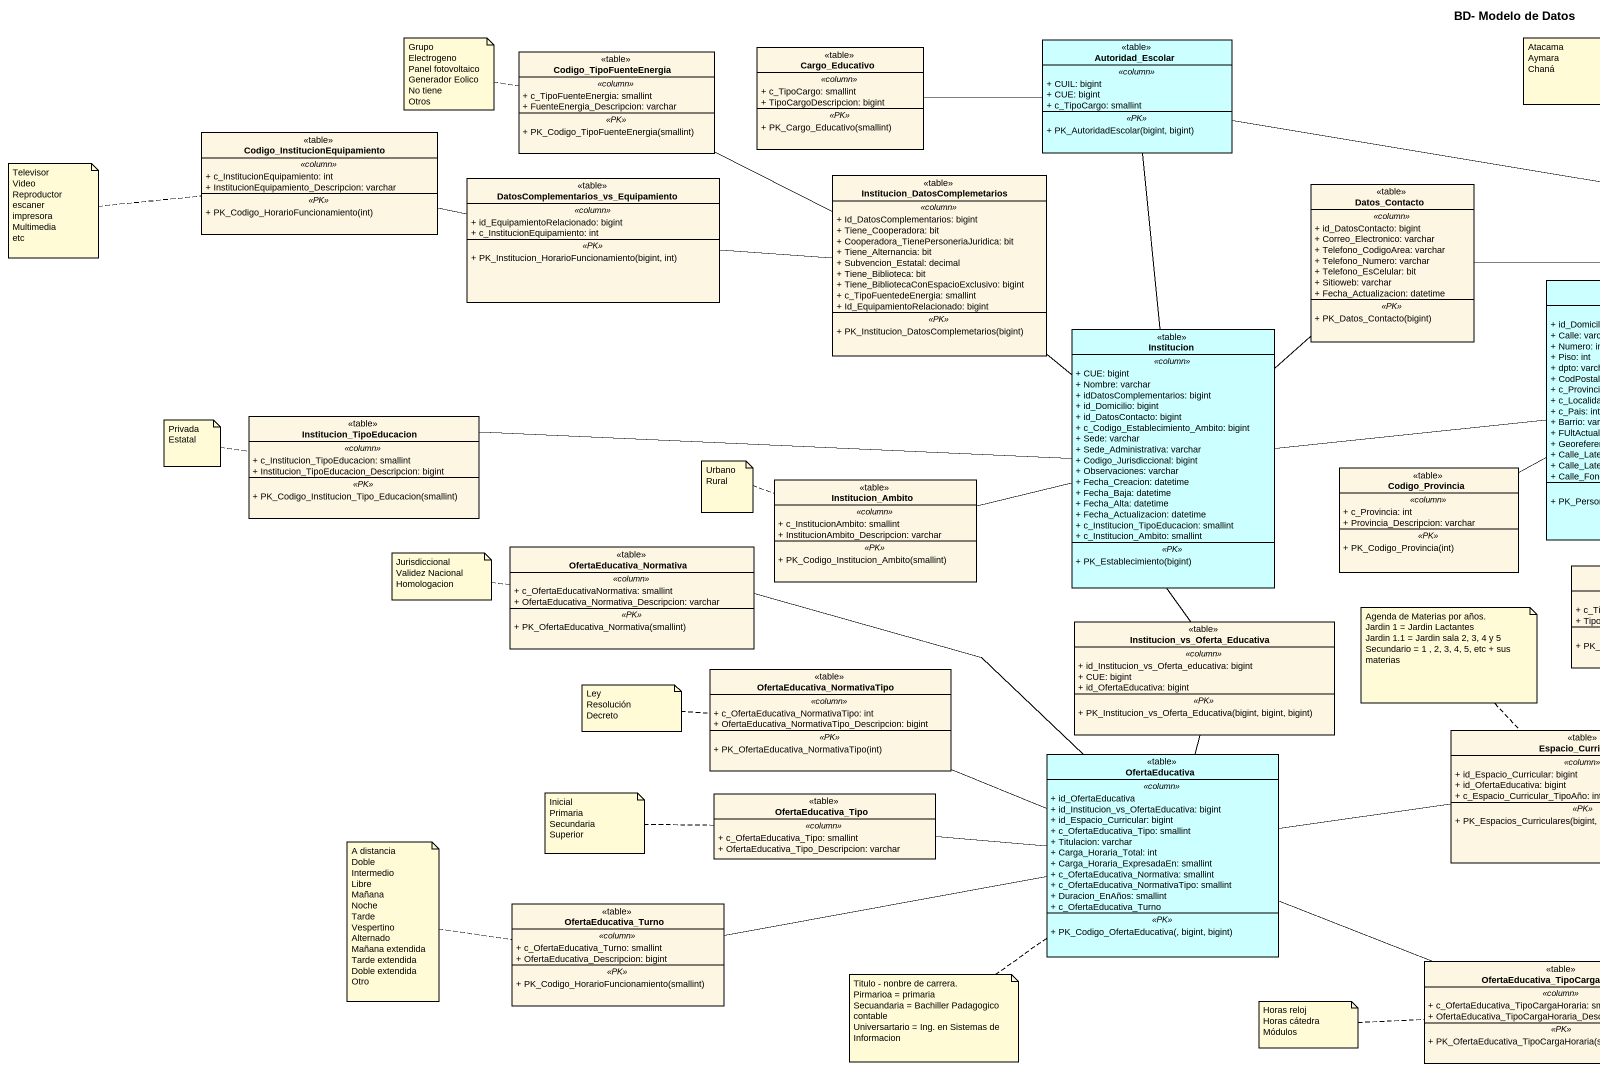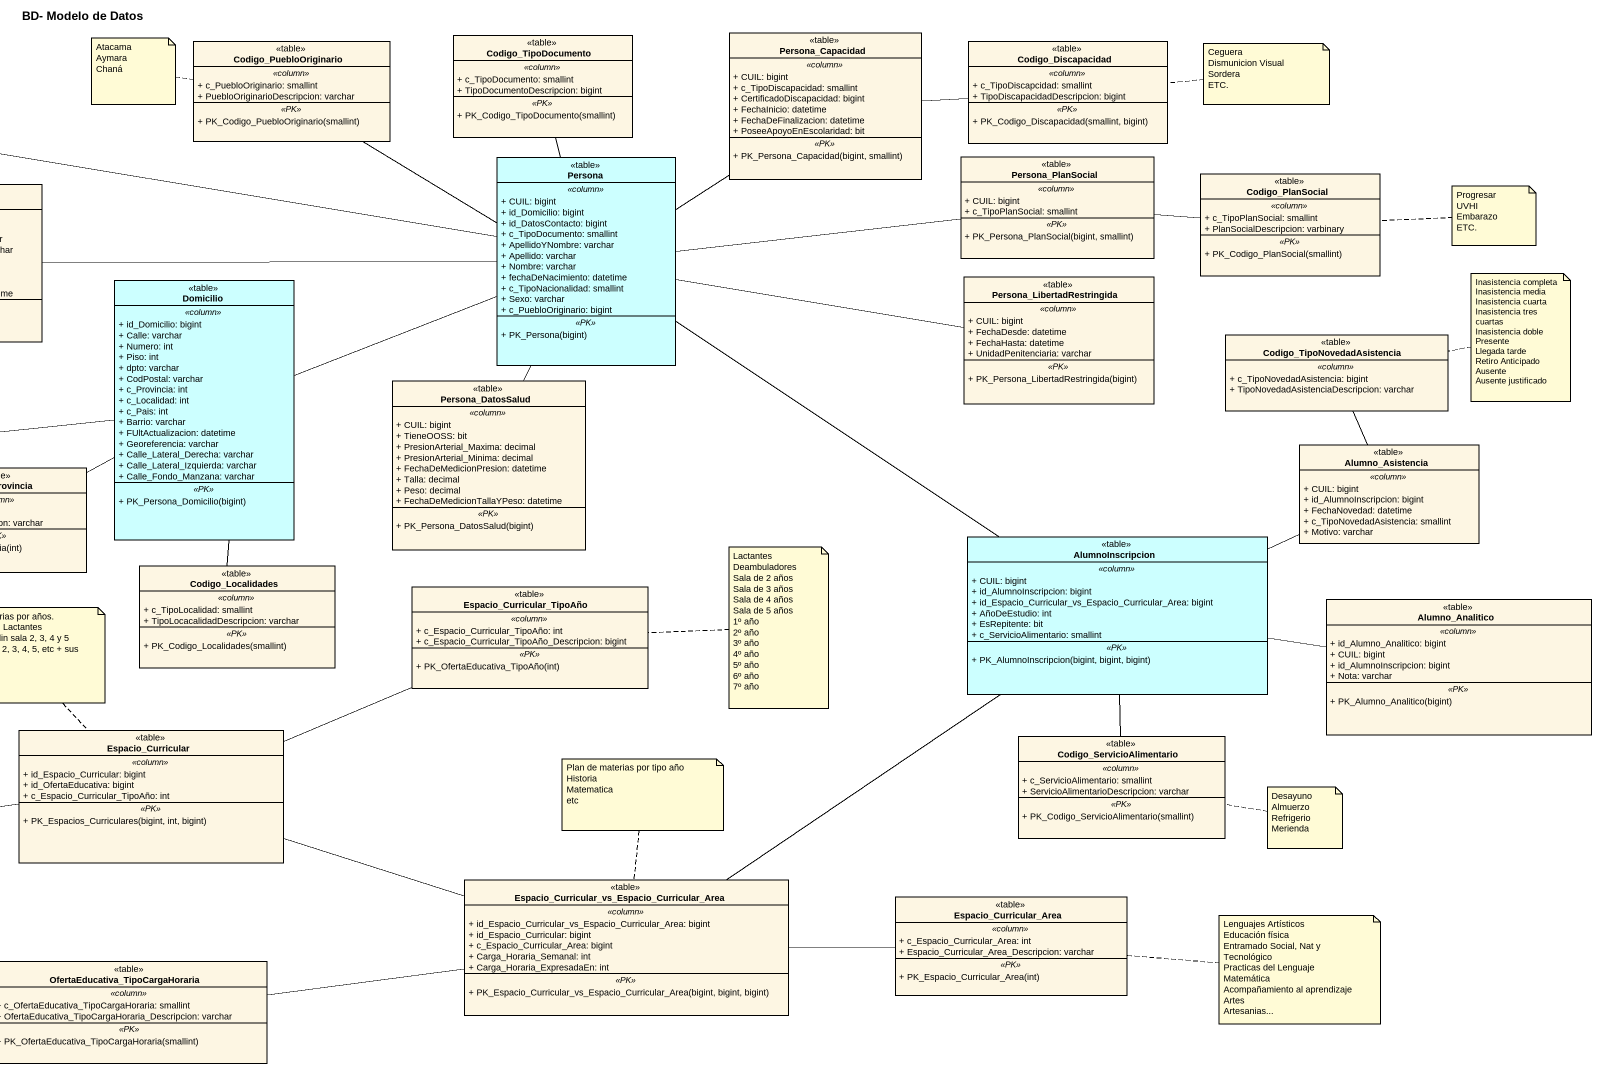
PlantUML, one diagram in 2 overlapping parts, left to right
@startuml
title BD- Modelo de Datos
hide circle
hide empty members
skinparam classAttributeIconSize 0
class Persona_Capacidad <<table>> {
  .. <<column>> ..
  + CUIL: bigint
  + c_TipoDiscapacidad: smallint
  + CertificadoDiscapacidad: bigint
  + FechaInicio: datetime
  + FechaDeFinalizacion: datetime
  + PoseeApoyoEnEscolaridad: bit
  .. <<PK>> ..
  + PK_Persona_Capacidad(bigint, smallint)
}
class Codigo_TipoFuenteEnergia <<table>> {
  .. <<column>> ..
  + c_TipoFuenteEnergia: smallint
  + FuenteEnergia_Descripcion: varchar
  .. <<PK>> ..
  + PK_Codigo_TipoFuenteEnergia(smallint)
}
class Cargo_Educativo <<table>> {
  .. <<column>> ..
  + c_TipoCargo: smallint
  + TipoCargoDescripcion: bigint
  .. <<PK>> ..
  + PK_Cargo_Educativo(smallint)
}
class Autoridad_Escolar <<table>> #CCFFFF {
  .. <<column>> ..
  + CUIL: bigint
  + CUE: bigint
  + c_TipoCargo: smallint
  .. <<PK>> ..
  + PK_AutoridadEscolar(bigint, bigint)
}
class Codigo_PuebloOriginario <<table>> {
  .. <<column>> ..
  + c_PuebloOriginario: smallint
  + PuebloOriginarioDescripcion: varchar
  .. <<PK>> ..
  + PK_Codigo_PuebloOriginario(smallint)
}
class Codigo_TipoDocumento <<table>> {
  .. <<column>> ..
  + c_TipoDocumento: smallint
  + TipoDocumentoDescripcion: bigint
  .. <<PK>> ..
  + PK_Codigo_TipoDocumento(smallint)
}
class Codigo_Discapacidad <<table>> {
  .. <<column>> ..
  + c_TipoDiscapcidad: smallint
  + TipoDiscapacidadDescripcion: bigint
  .. <<PK>> ..
  + PK_Codigo_Discapacidad(smallint, bigint)
}
class "Codigo_InstitucionEquipamiento" as Codigo_InstitucionEquipamien <<table>> {
  .. <<column>> ..
  + c_InstitucionEquipamiento: int
  + InstitucionEquipamiento_Descripcion: varchar
  .. <<PK>> ..
  + PK_Codigo_HorarioFuncionamiento(int)
}
class "DatosComplementarios_vs_Equipamiento" as DatosComplementarios_vs <<table>> {
  .. <<column>> ..
  + id_EquipamientoRelacionado: bigint
  + c_InstitucionEquipamiento: int
  .. <<PK>> ..
  + PK_Institucion_HorarioFuncionamiento(bigint, int)
}
class "Institucion_DatosComplemetarios" as Institucion <<table>> {
  .. <<column>> ..
  + Id_DatosComplementarios: bigint
  + Tiene_Cooperadora: bit
  + Cooperadora_TienePersoneriaJuridica: bit
  + Tiene_Alternancia: bit
  + Subvencion_Estatal: decimal
  + Tiene_Biblioteca: bit
  + Tiene_BibliotecaConEspacioExclusivo: bigint
  + c_TipoFuentedeEnergia: smallint
  + Id_EquipamientoRelacionado: bigint
  .. <<PK>> ..
  + PK_Institucion_DatosComplemetarios(bigint)
}
class Datos_Contacto <<table>> {
  .. <<column>> ..
  + id_DatosContacto: bigint
  + Correo_Electronico: varchar
  + Telefono_CodigoArea: varchar
  + Telefono_Numero: varchar
  + Telefono_EsCelular: bit
  + Sitioweb: varchar
  + Fecha_Actualizacion: datetime
  .. <<PK>> ..
  + PK_Datos_Contacto(bigint)
}
class Persona <<table>> #CCFFFF {
  .. <<column>> ..
  + CUIL: bigint
  + id_Domicilio: bigint
  + id_DatosContacto: bigint
  + c_TipoDocumento: smallint
  + ApellidoYNombre: varchar
  + Apellido: varchar
  + Nombre: varchar
  + fechaDeNacimiento: datetime
  + c_TipoNacionalidad: smallint
  + Sexo: varchar
  + c_PuebloOriginario: bigint
  .. <<PK>> ..
  + PK_Persona(bigint)
}
class Persona_PlanSocial <<table>> {
  .. <<column>> ..
  + CUIL: bigint
  + c_TipoPlanSocial: smallint
  .. <<PK>> ..
  + PK_Persona_PlanSocial(bigint, smallint)
}
class Codigo_PlanSocial <<table>> {
  .. <<column>> ..
  + c_TipoPlanSocial: smallint
  + PlanSocialDescripcion: varbinary
  .. <<PK>> ..
  + PK_Codigo_PlanSocial(smallint)
}
class Domicilio <<table>> #CCFFFF {
  .. <<column>> ..
  + id_Domicilio: bigint
  + Calle: varchar
  + Numero: int
  + Piso: int
  + dpto: varchar
  + CodPostal: varchar
  + c_Provincia: int
  + c_Localidad: int
  + c_Pais: int
  + Barrio: varchar
  + FUltActualizacion: datetime
  + Georeferencia: varchar
  + Calle_Lateral_Derecha: varchar
  + Calle_Lateral_Izquierda: varchar
  + Calle_Fondo_Manzana: varchar
  .. <<PK>> ..
  + PK_Persona_Domicilio(bigint)
}
class Persona_LibertadRestringida <<table>> {
  .. <<column>> ..
  + CUIL: bigint
  + FechaDesde: datetime
  + FechaHasta: datetime
  + UnidadPenitenciaria: varchar
  .. <<PK>> ..
  + PK_Persona_LibertadRestringida(bigint)
}
class "Institucion" as Institucion_2 <<table>> #CCFFFF {
  .. <<column>> ..
  + CUE: bigint
  + Nombre: varchar
  + idDatosComplementarios: bigint
  + id_Domicilio: bigint
  + id_DatosContacto: bigint
  + c_Codigo_Establecimiento_Ambito: bigint
  + Sede: varchar
  + Sede_Administrativa: varchar
  + Codigo_Jurisdiccional: bigint
  + Observaciones: varchar
  + Fecha_Creacion: datetime
  + Fecha_Baja: datetime
  + Fecha_Alta: datetime
  + Fecha_Actualizacion: datetime
  + c_Institucion_TipoEducacion: smallint
  + c_Institucion_Ambito: smallint
  .. <<PK>> ..
  + PK_Establecimiento(bigint)
}
class Codigo_TipoNovedadAsistencia <<table>> {
  .. <<column>> ..
  + c_TipoNovedadAsistencia: bigint
  + TipoNovedadAsistenciaDescripcion: varchar
}
class Persona_DatosSalud <<table>> {
  .. <<column>> ..
  + CUIL: bigint
  + TieneOOSS: bit
  + PresionArterial_Maxima: decimal
  + PresionArterial_Minima: decimal
  + FechaDeMedicionPresion: datetime
  + Talla: decimal
  + Peso: decimal
  + FechaDeMedicionTallaYPeso: datetime
  .. <<PK>> ..
  + PK_Persona_DatosSalud(bigint)
}
class Institucion_TipoEducacion <<table>> {
  .. <<column>> ..
  + c_Institucion_TipoEducacion: smallint
  + Institucion_TipoEducacion_Descripcion: bigint
  .. <<PK>> ..
  + PK_Codigo_Institucion_Tipo_Educacion(smallint)
}
class Alumno_Asistencia <<table>> {
  .. <<column>> ..
  + CUIL: bigint
  + id_AlumnoInscripcion: bigint
  + FechaNovedad: datetime
  + c_TipoNovedadAsistencia: smallint
  + Motivo: varchar
}
class Institucion_Ambito <<table>> {
  .. <<column>> ..
  + c_InstitucionAmbito: smallint
  + InstitucionAmbito_Descripcion: varchar
  .. <<PK>> ..
  + PK_Codigo_Institucion_Ambito(smallint)
}
class Codigo_Provincia <<table>> {
  .. <<column>> ..
  + c_Provincia: int
  + Provincia_Descripcion: varchar
  .. <<PK>> ..
  + PK_Codigo_Provincia(int)
}
class AlumnoInscripcion <<table>> #CCFFFF {
  .. <<column>> ..
  + CUIL: bigint
  + id_AlumnoInscripcion: bigint
  + id_Espacio_Curricular_vs_Espacio_Curricular_Area: bigint
  + AñoDeEstudio: int
  + EsRepitente: bit
  + c_ServicioAlimentario: smallint
  .. <<PK>> ..
  + PK_AlumnoInscripcion(bigint, bigint, bigint)
}
class OfertaEducativa_Normativa <<table>> {
  .. <<column>> ..
  + c_OfertaEducativaNormativa: smallint
  + OfertaEducativa_Normativa_Descripcion: varchar
  .. <<PK>> ..
  + PK_OfertaEducativa_Normativa(smallint)
}
class Codigo_Localidades <<table>> {
  .. <<column>> ..
  + c_TipoLocalidad: smallint
  + TipoLocacalidadDescripcion: varchar
  .. <<PK>> ..
  + PK_Codigo_Localidades(smallint)
}
class Espacio_Curricular_TipoAño <<table>> {
  .. <<column>> ..
  + c_Espacio_Curricular_TipoAño: int
  + c_Espacio_Curricular_TipoAño_Descripcion: bigint
  .. <<PK>> ..
  + PK_OfertaEducativa_TipoAño(int)
}
class Alumno_Analitico <<table>> {
  .. <<column>> ..
  + id_Alumno_Analitico: bigint
  + CUIL: bigint
  + id_AlumnoInscripcion: bigint
  + Nota: varchar
  .. <<PK>> ..
  + PK_Alumno_Analitico(bigint)
}
class "Institucion_vs_Oferta_Educativa" as Institucion_vs_Oferta <<table>> {
  .. <<column>> ..
  + id_Institucion_vs_Oferta_educativa: bigint
  + CUE: bigint
  + id_OfertaEducativa: bigint
  .. <<PK>> ..
  + PK_Institucion_vs_Oferta_Educativa(bigint, bigint, bigint)
}
class "OfertaEducativa_NormativaTipo" as OfertaEducativa <<table>> {
  .. <<column>> ..
  + c_OfertaEducativa_NormativaTipo: int
  + OfertaEducativa_NormativaTipo_Descripcion: bigint
  .. <<PK>> ..
  + PK_OfertaEducativa_NormativaTipo(int)
}
class Espacio_Curricular <<table>> {
  .. <<column>> ..
  + id_Espacio_Curricular: bigint
  + id_OfertaEducativa: bigint
  + c_Espacio_Curricular_TipoAño: int
  .. <<PK>> ..
  + PK_Espacios_Curriculares(bigint, int, bigint)
}
class "OfertaEducativa" as OfertaEducativa_2 <<table>> #CCFFFF {
  .. <<column>> ..
  + id_OfertaEducativa
  + id_Institucion_vs_OfertaEducativa: bigint
  + id_Espacio_Curricular: bigint
  + c_OfertaEducativa_Tipo: smallint
  + Titulacion: varchar
  + Carga_Horaria_Total: int
  + Carga_Horaria_ExpresadaEn: smallint
  + c_OfertaEducativa_Normativa: smallint
  + c_OfertaEducativa_NormativaTipo: smallint
  + Duracion_EnAños: smallint
  + c_OfertaEducativa_Turno
  .. <<PK>> ..
  + PK_Codigo_OfertaEducativa(, bigint, bigint)
}
class Codigo_ServicioAlimentario <<table>> {
  .. <<column>> ..
  + c_ServicioAlimentario: smallint
  + ServicioAlimentarioDescripcion: varchar
  .. <<PK>> ..
  + PK_Codigo_ServicioAlimentario(smallint)
}
class OfertaEducativa_Tipo <<table>> {
  .. <<column>> ..
  + c_OfertaEducativa_Tipo: smallint
  + OfertaEducativa_Tipo_Descripcion: varchar
}
class "Espacio_Curricular_vs_Espacio_Curricular_Area" as Espacio_Curricular_vs <<table>> {
  .. <<column>> ..
  + id_Espacio_Curricular_vs_Espacio_Curricular_Area: bigint
  + id_Espacio_Curricular: bigint
  + c_Espacio_Curricular_Area: bigint
  + Carga_Horaria_Semanal: int
  + Carga_Horaria_ExpresadaEn: int
  .. <<PK>> ..
  + PK_Espacio_Curricular_vs_Espacio_Curricular_Area(bigint, bigint, bigint)
}
class OfertaEducativa_Turno <<table>> {
  .. <<column>> ..
  + c_OfertaEducativa_Turno: smallint
  + OfertaEducativa_Descripcion: bigint
  .. <<PK>> ..
  + PK_Codigo_HorarioFuncionamiento(smallint)
}
class Espacio_Curricular_Area <<table>> {
  .. <<column>> ..
  + c_Espacio_Curricular_Area: int
  + Espacio_Curricular_Area_Descripcion: varchar
  .. <<PK>> ..
  + PK_Espacio_Curricular_Area(int)
}
class "OfertaEducativa_TipoCargaHoraria" as OfertaEducativa_3 <<table>> {
  .. <<column>> ..
  + c_OfertaEducativa_TipoCargaHoraria: smallint
  + OfertaEducativa_TipoCargaHoraria_Descripcion: varchar
  .. <<PK>> ..
  + PK_OfertaEducativa_TipoCargaHoraria(smallint)
}
Persona_Capacidad -right- Codigo_Discapacidad
Persona_Capacidad -- Persona
Cargo_Educativo -right- Autoridad_Escolar
Codigo_PuebloOriginario -right- Persona
DatosComplementarios_vs -left- Codigo_InstitucionEquipamien
DatosComplementarios_vs -right- Institucion
Institucion -left- Codigo_TipoFuenteEnergia
Persona -left- Autoridad_Escolar
Persona -up- Codigo_TipoDocumento
Persona -left- Datos_Contacto
Persona -right- Persona_PlanSocial
Persona -right- Persona_LibertadRestringida
Persona -- Persona_DatosSalud
Codigo_PlanSocial -left- Persona_PlanSocial
Domicilio -right- Persona
Domicilio -left- Codigo_Provincia
Institucion_2 -up- Autoridad_Escolar
Institucion_2 -up- Institucion
Institucion_2 -up- Datos_Contacto
Institucion_2 -right- Domicilio
Institucion_2 -left- Institucion_TipoEducacion
Institucion_2 -left- Institucion_Ambito
Alumno_Asistencia -up- Codigo_TipoNovedadAsistencia
AlumnoInscripcion -up- Persona
AlumnoInscripcion -right- Alumno_Asistencia
AlumnoInscripcion -- Codigo_ServicioAlimentario
AlumnoInscripcion -- Espacio_Curricular_vs
OfertaEducativa_Normativa -right- OfertaEducativa_2
Codigo_Localidades -up- Domicilio
Alumno_Analitico -left- AlumnoInscripcion
Institucion_vs_Oferta -up- Institucion_2
Institucion_vs_Oferta -- OfertaEducativa_2
OfertaEducativa -right- OfertaEducativa_2
Espacio_Curricular -right- Espacio_Curricular_TipoAño
OfertaEducativa_2 -right- Espacio_Curricular
OfertaEducativa_2 -left- OfertaEducativa_Turno
OfertaEducativa_Tipo -right- OfertaEducativa_2
Espacio_Curricular_vs -left- Espacio_Curricular
Espacio_Curricular_vs -right- Espacio_Curricular_Area
OfertaEducativa_3 -left- OfertaEducativa_2
OfertaEducativa_3 -right- Espacio_Curricular_vs
note left of Codigo_TipoFuenteEnergia
  Grupo Electrogeno
  Panel fotovoltaico
  Generador Eolico
  No tiene
  Otros
end note
note left of Codigo_PuebloOriginario
  Atacama
  Aymara
  Chaná
end note
note right of Codigo_Discapacidad
  Ceguera
  Dismunicion Visual
  Sordera
  ETC.
end note
note left of Codigo_InstitucionEquipamien
  Televisor
  Video
  Reproductor
  escaner
  impresora
  Multimedia
  etc
end note
note right of Codigo_PlanSocial
  Progresar
  UVHI
  Embarazo
  ETC.
end note
note right of Codigo_TipoNovedadAsistencia
  Inasistencia completa
  Inasistencia media
  Inasistencia cuarta
  Inasistencia tres cuartas
  Inasistencia doble
  Presente
  Llegada tarde
  Retiro Anticipado
  Ausente
  Ausente justificado
end note
note left of Institucion_TipoEducacion
  Privada
  Estatal
end note
note left of Institucion_Ambito
  Urbano
  Rural
end note
note left of OfertaEducativa_Normativa
  Jurisdiccional
  Validez Nacional
  Homologacion
end note
note right of Espacio_Curricular_TipoAño
  Lactantes
  Deambuladores
  Sala de 2 años
  Sala de 3 años
  Sala de 4 años
  Sala de 5 años
  1º año
  2º año
  3º año
  4º año
  5º año
  6º año
  7º año
end note
note top of Espacio_Curricular
  Agenda de Materias por años.
  Jardin 1 = Jardin Lactantes
  Jardin 1.1 = Jardin sala 2, 3, 4 y 5
  Secundario = 1 , 2, 3, 4, 5, etc + sus materias
end note
note left of OfertaEducativa
  Ley
  Resolución
  Decreto
end note
note top of Espacio_Curricular_vs
  Plan de materias por tipo año
  Historia
  Matematica
  etc
end note
note left of OfertaEducativa_Tipo
  Inicial
  Primaria
  Secundaria
  Superior
end note
note right of Codigo_ServicioAlimentario
  Desayuno
  Almuerzo
  Refrigerio
  Merienda
end note
note left of OfertaEducativa_Turno
  A distancia
  Doble
  Intermedio
  Libre
  Mañana
  Noche
  Tarde
  Vespertino
  Alternado
  Mañana extendida
  Tarde extendida
  Doble extendida
  Otro
end note
note right of Espacio_Curricular_Area
  Lenguajes Artísticos
  Educación física
  Entramado Social, Nat y Tecnológico
  Practicas del Lenguaje
  Matemática
  Acompañamiento al aprendizaje
  Artes
  Artesanias...
end note
note bottom of OfertaEducativa_2
  Titulo - nonbre de carrera.
  Pirmarioa = primaria
  Secuandaria = Bachiller Padagogico contable
  Universartario = Ing. en Sistemas de Informacion
end note
note left of OfertaEducativa_3
  Horas reloj
  Horas cátedra
  Módulos
end note
@enduml
